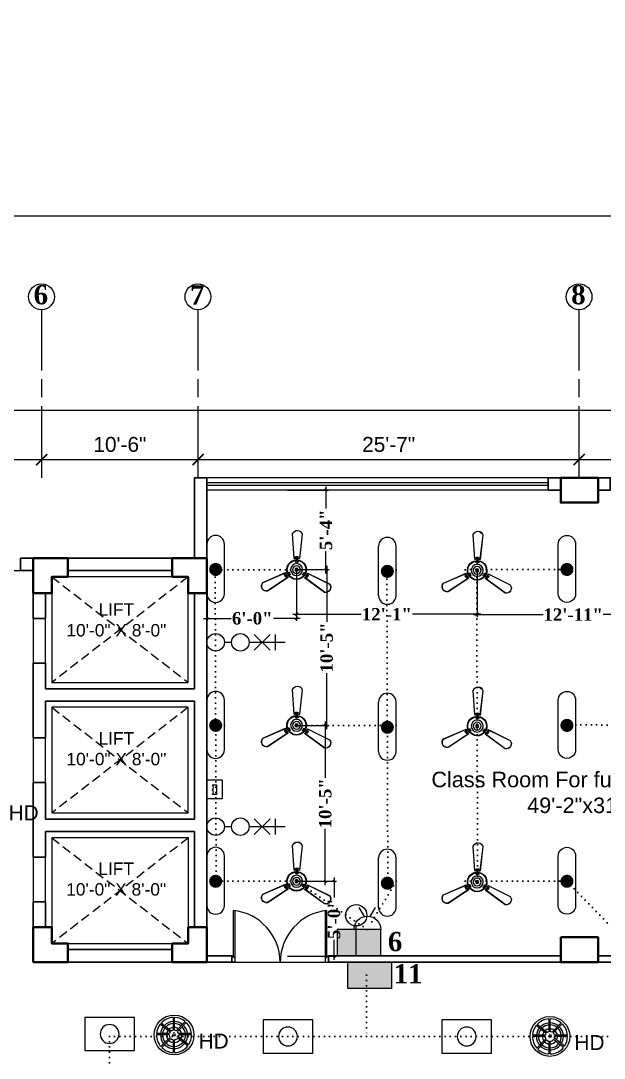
# Model space of a CAD drawing. Header units: inches. Extents: x -12 to 20935469, y -1604 to 24729220.
# Drawn here: x 20825129 to 20825599, y 24647869 to 24648704 of the extents above; entities that cross this region are included whole.
import ezdxf
from ezdxf import colors
from ezdxf.entities.mleader import LeaderData, LeaderLine
from ezdxf.math import Vec2, Vec3

# ---------------------------------------------------------------- set-up
doc = ezdxf.new("R2010")
doc.units = ezdxf.units.IN
doc.header["$LTSCALE"] = 0.03
doc.header["$MEASUREMENT"] = 0
doc.header["$PDMODE"] = 32
doc.header["$PDSIZE"] = 15
for name, pattern in [('ACAD_ISO02W100', [15, 12, -3]), ('ACAD_ISO08W100', [36, 24, -3, 6, -3]), ('DASHED2', [0.375, 0.25, -0.125]), ('DOT', [0.25, 0, -0.25])]:
    doc.linetypes.add(name, pattern=pattern)
for name, color, linetype, lineweight in [('0-elect.fixture-3 fan', 200, 'Continuous', 20), ('2', 7, 'Continuous', 9), ('CL BOX', 90, 'ACAD_ISO02W100', 0), ('column', 1, 'Continuous', 40), ('Dim Line', 252, 'Continuous', 13), ('Dimiention', 75, 'Continuous', 18), ('Door', 7, 'Continuous', 18), ('Dot', 253, 'Continuous', 0), ('E-CF', 4, 'Continuous', 30), ('Gas', 21, 'Continuous', 5), ('Grid Line', 252, 'Continuous', 18), ('line', 7, 'Continuous', 9), ('Main Wall', 7, 'Continuous', 30), ('wind.', 150, 'Continuous', 20)]:
    doc.layers.add(name, color=color, linetype=linetype, lineweight=lineweight)
for name, color, linetype in [('BL TEXT', 7, 'Continuous'), ('DIM TEXT 2025', 7, 'Continuous'), ('ELECTRICAL FITTINGS', 130, 'Continuous'), ('H', 154, 'Continuous'), ('heat detactor', 8, 'Continuous'), ('SB TEXT', 215, 'DOT'), ('TEXT', 7, 'Continuous'), ('w', 188, 'DOT')]:
    doc.layers.add(name, color=color, linetype=linetype)
doc.styles.add('2', font='swisscl.ttf')
doc.styles.add('RomanS', font='arial.ttf', dxfattribs={"height": 12})
doc.styles.get("Standard").update_dxf_attribs({"font": 'timesbd.ttf'})
doc.dimstyles.new('Aec_Arch_I', dxfattribs={"dimscale": 96, "dimtxt": 12, "dimasz": 0.09375, "dimexe": 0.125, "dimexo": 0.125, "dimgap": 0.0625, "dimtad": 1, "dimdec": 0, "dimzin": 3, "dimdsep": 46, "dimlunit": 4, "dimtxsty": 'RomanS', "dimblk1": 'ARCHTICK', "dimblk2": 'ARCHTICK', "dimsah": 1, "dimcen": 0.09375, "dimdle": 0.125, "dimadec": 0, "dimazin": 0, "dimtfac": 0.75, "dimtdec": 0, "dimtmove": 2, "dimatfit": 3, "dimldrblk": 'ARCHTICK', "dimfxl": 1, "dimfrac": 1, "dimtolj": 1, "dimtzin": 0, "dimarcsym": 0})
doc.dimstyles.new('arch grid', dxfattribs={"dimtxt": 250, "dimasz": 100, "dimexe": 10, "dimexo": 10, "dimgap": 0.09, "dimtad": 0, "dimdec": 0, "dimzin": 0, "dimdsep": 46, "dimtxsty": 'Standard', "dimblk": 'DOT', "dimcen": 50, "dimdle": 50, "dimclrd": 256, "dimclre": 256, "dimadec": 0, "dimazin": 0, "dimtfac": 1, "dimtdec": 0, "dimtofl": 0, "dimtmove": 0, "dimatfit": 3, "dimldrblk": 'DOT', "dimfxl": 200, "dimfxlon": 1, "dimtolj": 1, "dimtzin": 0, "dimlwd": -1, "dimlwe": -1, "dimarcsym": 1})
doc.dimstyles.new('Standard 8', dxfattribs={"dimtxt": 7, "dimasz": 2, "dimexe": 2, "dimexo": 2, "dimgap": 2, "dimtad": 0, "dimdec": 0, "dimzin": 3, "dimdsep": 46, "dimlunit": 4, "dimtxsty": 'Standard', "dimblk": 'OBLIQUE', "dimcen": 3, "dimdle": 3, "dimclrd": 256, "dimclre": 256, "dimclrt": 256, "dimadec": 0, "dimazin": 0, "dimtfac": 1, "dimtdec": 0, "dimtix": 1, "dimtofl": 0, "dimtmove": 0, "dimatfit": 0, "dimldrblk": 'OBLIQUE', "dimfxl": 1, "dimtolj": 1, "dimtzin": 0, "dimlwd": -1, "dimlwe": -1, "dimarcsym": 0})

# ---------------------------------------------------------------- blocks, each defined once
blk = doc.blocks.new('_Oblique')
at = {"color": 0, "linetype": 'ByBlock', "lineweight": -2}
blk.add_line((-0.5, -0.5), (0.5, 0.5), dxfattribs=at)
blk = doc.blocks.new('*D162')
at = {"layer": 'Defpoints', "color": 0, "transparency": 16777216}
for p in [(20825497.03, 24648261.27), (20825651.74, 24648261.27), (20825497.03, 24648225.7)]:
    blk.add_point(p, dxfattribs=at)
at = {"layer": 'DIM TEXT 2025', "lineweight": 0, "transparency": 16777216}
for p, q in [((20825497.03, 24648261.27), (20825497.03, 24648223.7)), ((20825651.74, 24648261.27), (20825651.74, 24648223.7)), ((20825494.03, 24648225.7), (20825550.1, 24648225.7)), ((20825654.74, 24648225.7), (20825598.66, 24648225.7))]:
    blk.add_line(p, q, dxfattribs=at)
at = {"layer": 'DIM TEXT 2025', "lineweight": 0, "transparency": 16777216, "xscale": 2, "yscale": 2, "zscale": 2, "rotation": 180}
blk.add_blockref('_Oblique', (20825497.03, 24648225.7), dxfattribs=at)
at = {"layer": 'DIM TEXT 2025', "lineweight": 0, "transparency": 16777216, "xscale": 2, "yscale": 2, "zscale": 2}
blk.add_blockref('_Oblique', (20825651.74, 24648225.7), dxfattribs=at)
at = {"layer": 'DIM TEXT 2025', "lineweight": 0, "transparency": 16777216, "insert": (20825574.38, 24648225.7), "char_height": 10, "attachment_point": 5}
blk.add_mtext('\\A1;12\'-11"', dxfattribs=at)
blk = doc.blocks.new('*D163')
at = {"layer": 'Defpoints', "color": 0, "transparency": 16777216}
for p in [(20825351.55, 24648261.85), (20825497.03, 24648261.27), (20825351.55, 24648225.99)]:
    blk.add_point(p, dxfattribs=at)
at = {"layer": 'DIM TEXT 2025', "lineweight": 0, "transparency": 16777216}
for p, q in [((20825351.55, 24648261.85), (20825351.55, 24648223.99)), ((20825497.03, 24648261.27), (20825497.03, 24648223.99)), ((20825348.55, 24648225.99), (20825403.71, 24648225.99)), ((20825500.03, 24648225.99), (20825444.87, 24648225.99))]:
    blk.add_line(p, q, dxfattribs=at)
at = {"layer": 'DIM TEXT 2025', "lineweight": 0, "transparency": 16777216, "xscale": 2, "yscale": 2, "zscale": 2, "rotation": 180}
blk.add_blockref('_Oblique', (20825351.55, 24648225.99), dxfattribs=at)
at = {"layer": 'DIM TEXT 2025', "lineweight": 0, "transparency": 16777216, "xscale": 2, "yscale": 2, "zscale": 2}
blk.add_blockref('_Oblique', (20825497.03, 24648225.99), dxfattribs=at)
at = {"layer": 'DIM TEXT 2025', "lineweight": 0, "transparency": 16777216, "insert": (20825424.29, 24648225.99), "char_height": 10, "attachment_point": 5}
blk.add_mtext('\\A1;12\'-1"', dxfattribs=at)
blk = doc.blocks.new('*D164')
at = {"layer": 'Defpoints', "color": 0, "transparency": 16777216}
for p in [(20825279.46, 24648269.1), (20825351.55, 24648261.85), (20825279.46, 24648222.62)]:
    blk.add_point(p, dxfattribs=at)
at = {"layer": 'DIM TEXT 2025', "lineweight": 0, "transparency": 16777216}
for p, q in [((20825279.46, 24648269.1), (20825279.46, 24648220.62)), ((20825351.55, 24648261.85), (20825351.55, 24648220.62)), ((20825276.46, 24648222.62), (20825298.76, 24648222.62)), ((20825354.55, 24648222.62), (20825332.94, 24648222.62))]:
    blk.add_line(p, q, dxfattribs=at)
at = {"layer": 'DIM TEXT 2025', "lineweight": 0, "transparency": 16777216, "xscale": 2, "yscale": 2, "zscale": 2, "rotation": 180}
blk.add_blockref('_Oblique', (20825279.46, 24648222.62), dxfattribs=at)
at = {"layer": 'DIM TEXT 2025', "lineweight": 0, "transparency": 16777216, "xscale": 2, "yscale": 2, "zscale": 2}
blk.add_blockref('_Oblique', (20825351.55, 24648222.62), dxfattribs=at)
at = {"layer": 'DIM TEXT 2025', "lineweight": 0, "transparency": 16777216, "insert": (20825315.85, 24648222.62), "char_height": 10, "attachment_point": 5}
blk.add_mtext('\\A1;6\'-0"', dxfattribs=at)
blk = doc.blocks.new('*D213')
at = {"layer": 'Defpoints', "color": 0, "transparency": 16777216}
for p in [(20825351.54, 24648261.89), (20825351.55, 24648136.53), (20825375.81, 24648136.53)]:
    blk.add_point(p, dxfattribs=at)
at = {"layer": 'DIM TEXT 2025', "lineweight": 0, "transparency": 16777216}
for p, q in [((20825375.81, 24648264.89), (20825375.81, 24648219.79)), ((20825351.54, 24648261.89), (20825377.81, 24648261.89)), ((20825375.81, 24648133.53), (20825375.81, 24648178.63)), ((20825351.55, 24648136.53), (20825377.81, 24648136.53))]:
    blk.add_line(p, q, dxfattribs=at)
at = {"layer": 'DIM TEXT 2025', "lineweight": 0, "transparency": 16777216, "xscale": 2, "yscale": 2, "zscale": 2}
for p, rotation in [((20825375.81, 24648261.89), 90), ((20825375.81, 24648136.53), 270)]:
    blk.add_blockref('_Oblique', p, dxfattribs=dict(at, rotation=rotation))
at = {"layer": 'DIM TEXT 2025', "lineweight": 0, "transparency": 16777216, "insert": (20825375.81, 24648199.21), "char_height": 10, "attachment_point": 5, "rotation": 90}
blk.add_mtext('\\A1;10\'-5"', dxfattribs=at)
blk = doc.blocks.new('*D214')
at = {"layer": 'Defpoints', "color": 0, "transparency": 16777216}
for p in [(20825351.55, 24648136.53), (20825351.55, 24648011.06), (20825374.68, 24648011.06)]:
    blk.add_point(p, dxfattribs=at)
at = {"layer": 'DIM TEXT 2025', "lineweight": 0, "transparency": 16777216}
for p, q in [((20825374.68, 24648139.53), (20825374.68, 24648094.37)), ((20825351.55, 24648136.53), (20825376.68, 24648136.53)), ((20825374.68, 24648008.06), (20825374.68, 24648053.22)), ((20825351.55, 24648011.06), (20825376.68, 24648011.06))]:
    blk.add_line(p, q, dxfattribs=at)
at = {"layer": 'DIM TEXT 2025', "lineweight": 0, "transparency": 16777216, "xscale": 2, "yscale": 2, "zscale": 2}
for p, rotation in [((20825374.68, 24648136.53), 90), ((20825374.68, 24648011.06), 270)]:
    blk.add_blockref('_Oblique', p, dxfattribs=dict(at, rotation=rotation))
at = {"layer": 'DIM TEXT 2025', "lineweight": 0, "transparency": 16777216, "insert": (20825374.68, 24648073.79), "char_height": 10, "attachment_point": 5, "rotation": 90}
blk.add_mtext('\\A1;10\'-5"', dxfattribs=at)
blk = doc.blocks.new('*D215')
at = {"layer": 'Defpoints', "color": 0, "transparency": 16777216}
for p in [(20825351.55, 24648011.06), (20825344.25, 24647950.8), (20825381.73, 24647950.8)]:
    blk.add_point(p, dxfattribs=at)
at = {"layer": 'DIM TEXT 2025', "lineweight": 0, "transparency": 16777216}
for p, q in [((20825381.73, 24648014.06), (20825381.73, 24647998.04)), ((20825351.55, 24648011.06), (20825383.73, 24648011.06)), ((20825381.73, 24647947.8), (20825381.73, 24647963.81)), ((20825344.25, 24647950.8), (20825383.73, 24647950.8))]:
    blk.add_line(p, q, dxfattribs=at)
at = {"layer": 'DIM TEXT 2025', "lineweight": 0, "transparency": 16777216, "xscale": 2, "yscale": 2, "zscale": 2}
for p, rotation in [((20825381.73, 24648011.06), 90), ((20825381.73, 24647950.8), 270)]:
    blk.add_blockref('_Oblique', p, dxfattribs=dict(at, rotation=rotation))
at = {"layer": 'DIM TEXT 2025', "lineweight": 0, "transparency": 16777216, "insert": (20825381.73, 24647980.93), "char_height": 10, "attachment_point": 5, "rotation": 90}
blk.add_mtext('\\A1;5\'-0"', dxfattribs=at)
blk = doc.blocks.new('*D216')
at = {"layer": 'Defpoints', "color": 0, "transparency": 16777216}
for p in [(20825344.25, 24648325.89), (20825375.25, 24648325.89), (20825351.54, 24648261.89)]:
    blk.add_point(p, dxfattribs=at)
at = {"layer": 'DIM TEXT 2025', "lineweight": 0, "transparency": 16777216}
for p, q in [((20825344.25, 24648325.89), (20825377.25, 24648325.89)), ((20825375.25, 24648328.89), (20825375.25, 24648311.01)), ((20825375.25, 24648258.89), (20825375.25, 24648276.78)), ((20825351.54, 24648261.89), (20825377.25, 24648261.89))]:
    blk.add_line(p, q, dxfattribs=at)
at = {"layer": 'DIM TEXT 2025', "lineweight": 0, "transparency": 16777216, "xscale": 2, "yscale": 2, "zscale": 2}
for p, rotation in [((20825375.25, 24648325.89), 90), ((20825375.25, 24648261.89), 270)]:
    blk.add_blockref('_Oblique', p, dxfattribs=dict(at, rotation=rotation))
at = {"layer": 'DIM TEXT 2025', "lineweight": 0, "transparency": 16777216, "insert": (20825375.25, 24648293.89), "char_height": 10, "attachment_point": 5, "rotation": 90}
blk.add_mtext('\\A1;5\'-4"', dxfattribs=at)
blk = doc.blocks.new('FDDF')
at = {"layer": 'line', "color": 6, "linetype": 'Continuous', "lineweight": 25, "ltscale": 50}
for p, q in [((7351582.6, 3307777.3), (7351582.6, 3307351.8)), ((7351732.3, 3307777.3), (7351732.3, 3307351.8))]:
    blk.add_line(p, q, dxfattribs=at)
at = {"layer": 'line', "color": 6, "linetype": 'Continuous', "lineweight": 40, "ltscale": 50, "const_width": 56.1}
blk.add_lwpolyline([(7351657.4, 3307596.9, 1), (7351657.4, 3307540.8, 1)], format="xyb", close=True, dxfattribs=at)
at = {"layer": 'line', "color": 6, "linetype": 'Continuous', "lineweight": 25, "ltscale": 50}
for centre, start, end in [((7351657.4, 3307777.3), 0, 180), ((7351657.4, 3307351.8), 180, 0)]:
    blk.add_arc(centre, 74.8, start, end, dxfattribs=at)
blk = doc.blocks.new('E-CF')
at = {"layer": '0-elect.fixture-3 fan', "color": 230, "linetype": 'ByBlock', "lineweight": 13, "ltscale": 5}
for p, q in [((-1.45, 6.53), (-2.38, 20.87)), ((-1.35, 6.55), (-2.29, 20.85)), ((3.24, 20.73), (1.65, 6.48)), ((3.34, 20.73), (1.74, 6.45)), ((-19.63, -7.46), (-6.46, -1.71)), ((-19.57, -7.54), (-6.43, -1.8)), ((-4.99, -4.44), (-16.92, -12.4)), ((-4.93, -4.51), (-16.88, -12.49)), ((16.28, -13.26), (4.71, -4.73)), ((16.32, -13.17), (4.78, -4.66)), ((6.34, -2.1), (19.2, -8.44)), ((6.37, -2.01), (19.25, -8.36))]:
    blk.add_line(p, q, dxfattribs=at)
at = {"layer": '0-elect.fixture-3 fan', "color": 232, "linetype": 'ByBlock', "lineweight": 13, "ltscale": 5}
for p, q in [((-0.33, 6.68), (-0.62, 7.28)), ((-0.29, 7.46), (-0.15, 7.2)), ((-0.02, 6.87), (0.23, 7.01)), ((0.48, 7.43), (0.62, 7.18)), ((0.63, 6.66), (0.96, 7.25)), ((-0.35, 5.43), (-0.66, 4.81)), ((-0.35, 4.97), (-0.22, 4.72)), ((0.04, 5.2), (0.29, 5.33)), ((0.42, 4.9), (0.56, 4.65)), ((0.6, 5.41), (0.87, 4.78)), ((-6.08, -2.77), (-6.75, -2.79)), ((-6.68, -3.29), (-6.53, -3.05)), ((-6.31, -3.97), (-6.16, -3.73)), ((-5.94, -3.44), (-6.18, -3.29)), ((-5.62, -3.61), (-6, -4.17)), ((-4.99, -2.18), (-4.57, -1.62)), ((-4.52, -2.55), (-4.76, -2.41)), ((-4.53, -3.01), (-3.84, -2.97)), ((-4.46, -2.08), (-4.31, -1.83)), ((-4.13, -2.78), (-3.98, -2.54)), ((4.38, -3.22), (3.69, -3.14)), ((4.03, -2.81), (3.74, -2.8)), ((4.47, -2.17), (4.18, -2.17)), ((4.47, -2.63), (4.47, -2.91)), ((4.87, -2.41), (4.49, -1.83)), ((5.44, -3.87), (5.79, -4.45)), ((6.19, -4.13), (5.9, -4.12)), ((5.94, -3.05), (6.61, -3.1)), ((5.95, -3.42), (5.94, -3.7)), ((6.6, -3.47), (6.31, -3.46))]:
    blk.add_line(p, q, dxfattribs=at)
at = {"layer": '0-elect.fixture-3 fan', "color": 5, "lineweight": 13}
blk.add_line((0, 0), (0, 0), dxfattribs=at)
at = {"layer": '0-elect.fixture-3 fan', "color": 230, "linetype": 'ByBlock', "lineweight": 13, "ltscale": 5, "extrusion": (0, 0, -1)}
for centre, major_axis, start_param, end_param in [((0.46, 19.91), (-2.12, 2.12), 5.823867, 8.359631), ((0.46, 19.91), (-2.05, 2.05), 5.830329, 8.353169), ((0, 0), (4.72, 4.72), -1.003222, -0.833722), ((0, 0), (4.72, 4.72), -0.690743, -0.521244), ((0, 0), (-4.05, 4.05), 5.068563, 7.021343), ((0, 0), (-3.85, 3.85), 5.085186, 7.003917), ((0, 0), (-4.05, 4.05), 0.879773, 2.832553), ((0, 0), (-3.85, 3.85), 0.896396, 2.815126), ((0, 0), (-4.72, 4.72), 5.068843, 5.238343), ((0, 0), (4.72, 4.72), 3.185569, 3.355068), ((0, 0), (4.05, 4.05), 1.403372, 3.356151), ((0, 0), (-3.85, 3.85), 2.990791, 4.909522), ((0, 0), (4.72, 4.72), 1.403652, 1.573151), ((0, 0), (-4.72, 4.72), 2.66197, 2.831469), ((-17.47, -9.55), (-2.12, 2.12), 3.729471, 6.265236), ((-17.47, -9.55), (-2.05, 2.05), 3.735934, 6.258773), ((17, -10.35), (-2.12, 2.12), 1.635076, 4.170841), ((17, -10.35), (2.05, 2.05), 0.070743, 2.593582)]:
    blk.add_ellipse(centre, major_axis=major_axis, ratio=1, start_param=start_param, end_param=end_param, dxfattribs=at)
at = {"layer": '0-elect.fixture-3 fan', "color": 232, "linetype": 'ByBlock', "lineweight": 13, "ltscale": 5, "extrusion": (0, 0, -1)}
for centre, major_axis, start_param, end_param in [((-0.41, 7.39), (-0.169, 0.169), 5.038692, 7.013305), ((0, 0), (5.4, 5.4), -0.840677, -0.683789), ((-0.22, 7.33), (0.101, 0.101), 3.926991, 10.210176), ((-2.18, 6.1), (-1.37, 1.37), 2.052913, 2.705807), ((0.11, 6.94), (0.101, 0.101), 3.926991, 10.210176), ((0.55, 7.31), (0.101, 0.101), 3.926991, 10.210176), ((2.58, 5.99), (1.46, 1.46), 3.643048, 4.257264), ((0.75, 7.36), (-0.169, 0.169), 0.887007, 2.86162), ((-0.44, 4.71), (0.169, 0.169), 2.26283, 4.381754), ((-0.28, 4.84), (0.101, 0.101), 3.926991, 10.210176), ((0, 0), (3.17, 3.17), -0.878763, -0.645703), ((0.17, 5.27), (0.101, 0.101), 3.926991, 10.210176), ((0.49, 4.78), (0.101, 0.101), 3.926991, 10.210176), ((0.66, 4.68), (0.169, 0.169), 0.376965, 2.49589), ((-6.75, -3.02), (0.169, 0.169), 3.505001, 5.479614), ((0, 0), (-5.4, 5.4), 4.91891, 5.075797), ((-6.6, -3.17), (0.101, 0.101), 3.926991, 10.210176), ((-6.19, -4.04), (0.169, 0.169), 1.373501, 3.348114), ((-6.24, -3.85), (0.101, 0.101), 3.926991, 10.210176), ((-6.06, -3.36), (0.101, 0.101), 3.926991, 10.210176), ((-6.47, -0.75), (1.46, 1.46), 1.548653, 2.162869), ((-4.19, -4.93), (-1.37, 1.37), 6.241703, 6.894597), ((-4.64, -2.48), (-0.101, 0.101), 5.497787, 11.780972), ((-4.38, -1.76), (-0.169, 0.169), 6.136552, 8.255476), ((-4.38, -1.96), (-0.101, 0.101), 5.497787, 11.780972), ((-4.05, -2.66), (0.101, 0.101), 3.926991, 10.210176), ((0, 0), (-3.17, 3.17), 4.880824, 5.113884), ((-3.86, -2.73), (0.169, 0.169), 0.168435, 2.287359), ((3.72, -2.9), (0.169, 0.169), 2.471361, 4.590285), ((0, 0), (-3.17, 3.17), 2.786429, 3.019489), ((3.89, -2.81), (0.101, 0.101), 3.926991, 10.210176), ((4.29, -1.97), (-0.169, 0.169), 5.928021, 8.046946), ((4.33, -2.17), (0.101, 0.101), 3.926991, 10.210176), ((4.47, -2.77), (0.101, 0.101), 3.926991, 10.210176), ((3.89, -5.22), (-1.46, 1.46), 1.025054, 1.63927), ((6.36, -1.16), (1.37, 1.37), 2.576511, 3.229406), ((6, -4.32), (-0.169, 0.169), 2.981402, 4.956015), ((5.95, -3.56), (-0.101, 0.101), 5.497787, 11.780972), ((6.05, -4.13), (0.101, 0.101), 3.926991, 10.210176), ((0, 0), (-5.4, 5.4), 2.824515, 2.981402), ((6.45, -3.47), (-0.101, 0.101), 5.497787, 11.780972), ((6.6, -3.33), (-0.169, 0.169), 0.849902, 2.824515)]:
    blk.add_ellipse(centre, major_axis=major_axis, ratio=1, start_param=start_param, end_param=end_param, dxfattribs=at)
at = {"layer": '0-elect.fixture-3 fan', "linetype": 'ByBlock', "lineweight": 13, "ltscale": 5, "extrusion": (0, 0, -1)}
blk.add_ellipse((0.01, 0.03), major_axis=(-2.47, 2.47), ratio=1, start_param=5.497787, end_param=11.780972, dxfattribs=at)
at = {"layer": '0-elect.fixture-3 fan', "color": 200, "linetype": 'ByBlock', "lineweight": 13, "ltscale": 5, "extrusion": (0, 0, -1)}
blk.add_ellipse((0, 0), major_axis=(-1.61, 1.61), ratio=1, start_param=5.497787, end_param=11.780972, dxfattribs=at)
at = {"layer": '0-elect.fixture-3 fan', "color": 190, "linetype": 'ByBlock', "lineweight": 13, "ltscale": 5, "extrusion": (0, 0, -1)}
for major_axis, start_param, end_param in [((0.666, 0.666), 3.926991, 10.210176), ((-0.461, 0.461), 5.497787, 11.780972)]:
    blk.add_ellipse((0, 0), major_axis=major_axis, ratio=1, start_param=start_param, end_param=end_param, dxfattribs=at)
blk = doc.blocks.new('bulb')
at = {"layer": 'line', "color": 4, "lineweight": 25, "ltscale": 50}
for p, q in [((20823168.7, 24658803.9), (20823168.7, 24658777.6)), ((20823168.7, 24658790.8), (20823209.9, 24658790.8))]:
    blk.add_line(p, q, dxfattribs=at)
blk.add_circle((20823224.6, 24658790.8), 14.7, dxfattribs=at)
blk = doc.blocks.new('fgftrfteter')
at = {"layer": 'Dimiention', "color": 4, "ltscale": 50}
for p, q in [((4580895, 2288123), (4580808, 2288269)), ((4580989, 2288123), (4581076, 2288269)), ((4580720, 2287906), (4581164, 2287906))]:
    blk.add_line(p, q, dxfattribs=at)
blk.add_arc((4580942, 2287906), 222, 0, 180, dxfattribs=at)
blk = doc.blocks.new('2PIN')
at = {"layer": 'H', "true_color": 0x000000, "transparency": 33554567}
h = blk.add_hatch(color=18, dxfattribs=at)
h.dxf.hatch_style = 1
h.paths.add_polyline_path([(20823027, 24658981.2), (20822972.3, 24658981.2), (20822972.3, 24658948.3), (20823027, 24658948.3)])
blk.add_lwpolyline([(20822972.3, 24658981.2), (20823027, 24658981.2), (20823027, 24658948.3), (20822972.3, 24658948.3)], close=True)
at = {"layer": '2', "color": 6, "lineweight": 25, "transparency": 33554648, "xscale": 0.07559514081214198, "yscale": 0.07559514081214198, "zscale": 0.07559514081214198}
blk.add_blockref('fgftrfteter', (20476692.1, 24486026.6), dxfattribs=at)
blk = doc.blocks.new('GGGFGFG')
at = {"layer": 'line', "color": 4, "ltscale": 50}
for p, q in [((7356688.2, 3293208.1), (7357003, 3293208.1)), ((7356688.2, 3292998.4), (7356688.2, 3293208.1)), ((7357003, 3293208.1), (7357003, 3292998.4)), ((7357003, 3292998.4), (7356688.2, 3292998.4))]:
    blk.add_line(p, q, dxfattribs=at)
blk.add_circle((7356845.6, 3293103.2), 59.6, dxfattribs=at)
blk = doc.blocks.new('ethernet port')
at = {"layer": 'ELECTRICAL FITTINGS'}
blk.add_lwpolyline([(-5056.1, -4355.3), (-4966.7, -4355.3), (-4966.7, -4426.7), (-5056.1, -4426.7)], close=True, dxfattribs=at)
blk.add_lwpolyline([(-5032, -4401.1), (-5032, -4381.4), (-4986.9, -4381.4), (-4986.9, -4401.1)], dxfattribs=at)
for centre in [(-5020.7, -4410.9), (-4998.2, -4410.9)]:
    blk.add_arc(centre, 15, 41.1385, 138.8615, dxfattribs=at)
blk = doc.blocks.new('JUJUJUKIII')
at = {"layer": 'H', "ltscale": 50, "true_color": 0x999999, "transparency": 33554556}
h = blk.add_hatch(color=253, dxfattribs=at)
h.dxf.hatch_style = 1
h.paths.add_polyline_path([(7363219.9, 3291034.2), (7363425.7, 3291034.2), (7363425.7, 3291376.7), (7363219.9, 3291376.7)])
at = {"layer": 'Dimiention', "color": 4, "ltscale": 50}
blk.add_lwpolyline([(7363219.9, 3291034.2), (7363425.7, 3291034.2), (7363425.7, 3291376.7), (7363219.9, 3291376.7)], close=True, dxfattribs=at)
blk = doc.blocks.new('gy')
at = {"layer": 'Dimiention', "color": 18, "ltscale": 50, "true_color": 0x000000}
for p, q in [((3543686.26, 5183217.13), (3543686.26, 5183211.14)), ((3543688.4, 5183217.13), (3543694.39, 5183211.14)), ((3543694.39, 5183217.13), (3543688.4, 5183211.14)), ((3543696.38, 5183214.14), (3543682.58, 5183214.14)), ((3543705.77, 5183214.14), (3543703.06, 5183214.14))]:
    blk.add_line(p, q, dxfattribs=at)
for centre in [(3543699.72, 5183214.14), (3543709.11, 5183214.14)]:
    blk.add_circle(centre, 3.34, dxfattribs=at)
blk = doc.blocks.new('_ArchTick')
at = {"color": 0, "linetype": 'ByBlock', "lineweight": 35, "const_width": 0.15}
blk.add_lwpolyline([(-0.5, -0.5), (0.5, 0.5)], dxfattribs=at)
blk = doc.blocks.new('*D340')
at = {"layer": 'Defpoints', "color": 0, "transparency": 16777216}
for p in [(20821040.22, 24639400.93), (20821236.75, 24639400.93), (20821236.75, 24639400.93)]:
    blk.add_point(p, dxfattribs=at)
at = {"layer": 'Dim Line', "color": 0, "lineweight": -2, "transparency": 16777216}
for p, q in [((20821028.22, 24639400.93), (20821248.75, 24639400.93)), ((20821040.22, 24639388.93), (20821040.22, 24639388.93)), ((20821236.75, 24639388.93), (20821236.75, 24639388.93))]:
    blk.add_line(p, q, dxfattribs=at)
at = {"layer": 'Dim Line', "color": 0, "lineweight": -2, "transparency": 16777216, "xscale": 9, "yscale": 9, "zscale": 9, "rotation": 180}
blk.add_blockref('_ArchTick', (20821040.22, 24639400.93), dxfattribs=at)
at = {"layer": 'Dim Line', "color": 0, "lineweight": -2, "transparency": 16777216, "xscale": 9, "yscale": 9, "zscale": 9}
blk.add_blockref('_ArchTick', (20821236.75, 24639400.93), dxfattribs=at)
at = {"layer": 'Dim Line', "color": 0, "transparency": 16777216, "insert": (20821138.48, 24639413.05), "char_height": 12, "attachment_point": 5, "style": 'RomanS'}
blk.add_mtext('\\A1;16\'-5"', dxfattribs=at)
blk = doc.blocks.new('*D341')
at = {"layer": 'Defpoints', "color": 0, "transparency": 16777216}
for p in [(20821236.75, 24639400.93), (20821362.75, 24639400.93), (20821362.75, 24639400.93)]:
    blk.add_point(p, dxfattribs=at)
at = {"layer": 'Dim Line', "color": 0, "lineweight": -2, "transparency": 16777216}
for p, q in [((20821224.75, 24639400.93), (20821374.75, 24639400.93)), ((20821236.75, 24639388.93), (20821236.75, 24639388.93)), ((20821362.75, 24639388.93), (20821362.75, 24639388.93))]:
    blk.add_line(p, q, dxfattribs=at)
at = {"layer": 'Dim Line', "color": 0, "lineweight": -2, "transparency": 16777216, "xscale": 9, "yscale": 9, "zscale": 9, "rotation": 180}
blk.add_blockref('_ArchTick', (20821236.75, 24639400.93), dxfattribs=at)
at = {"layer": 'Dim Line', "color": 0, "lineweight": -2, "transparency": 16777216, "xscale": 9, "yscale": 9, "zscale": 9}
blk.add_blockref('_ArchTick', (20821362.75, 24639400.93), dxfattribs=at)
at = {"layer": 'Dim Line', "color": 0, "transparency": 16777216, "insert": (20821299.75, 24639413.05), "char_height": 12, "attachment_point": 5, "style": 'RomanS'}
blk.add_mtext('\\A1;10\'-6"', dxfattribs=at)
blk = doc.blocks.new('*D342')
at = {"layer": 'Defpoints', "color": 0, "transparency": 16777216}
for p in [(20821362.75, 24639400.93), (20821669.75, 24639400.93), (20821669.75, 24639400.93)]:
    blk.add_point(p, dxfattribs=at)
at = {"layer": 'Dim Line', "color": 0, "lineweight": -2, "transparency": 16777216}
for p, q in [((20821350.75, 24639400.93), (20821681.75, 24639400.93)), ((20821362.75, 24639388.93), (20821362.75, 24639388.93)), ((20821669.75, 24639388.93), (20821669.75, 24639388.93))]:
    blk.add_line(p, q, dxfattribs=at)
at = {"layer": 'Dim Line', "color": 0, "lineweight": -2, "transparency": 16777216, "xscale": 9, "yscale": 9, "zscale": 9, "rotation": 180}
blk.add_blockref('_ArchTick', (20821362.75, 24639400.93), dxfattribs=at)
at = {"layer": 'Dim Line', "color": 0, "lineweight": -2, "transparency": 16777216, "xscale": 9, "yscale": 9, "zscale": 9}
blk.add_blockref('_ArchTick', (20821669.75, 24639400.93), dxfattribs=at)
at = {"layer": 'Dim Line', "color": 0, "transparency": 16777216, "insert": (20821516.25, 24639413.05), "char_height": 12, "attachment_point": 5, "style": 'RomanS'}
blk.add_mtext('\\A1;25\'-7"', dxfattribs=at)
blk = doc.blocks.new('*D343')
at = {"layer": 'Defpoints', "color": 0, "transparency": 16777216}
for p in [(20821669.75, 24639400.93), (20821969.75, 24639400.93), (20821969.75, 24639400.93)]:
    blk.add_point(p, dxfattribs=at)
at = {"layer": 'Dim Line', "color": 0, "lineweight": -2, "transparency": 16777216}
blk.add_line((20821657.75, 24639400.93), (20821981.75, 24639400.93), dxfattribs=at)
at = {"layer": 'Dim Line', "color": 0, "lineweight": -2, "transparency": 16777216, "xscale": 9, "yscale": 9, "zscale": 9, "rotation": 180}
blk.add_blockref('_ArchTick', (20821669.75, 24639400.93), dxfattribs=at)
at = {"layer": 'Dim Line', "color": 0, "lineweight": -2, "transparency": 16777216, "xscale": 9, "yscale": 9, "zscale": 9}
blk.add_blockref('_ArchTick', (20821969.75, 24639400.93), dxfattribs=at)
at = {"layer": 'Dim Line', "color": 0, "transparency": 16777216, "insert": (20821819.75, 24639413.05), "char_height": 12, "attachment_point": 5, "style": 'RomanS'}
blk.add_mtext('\\A1;25\'-0"', dxfattribs=at)
blk = doc.blocks.new('*D329')
at = {"layer": 'Defpoints', "color": 0, "transparency": 16777216}
for p in [(20822147.72, 24639440.57), (20820144.28, 24639433.51), (20822147.72, 24639433.51)]:
    blk.add_point(p, dxfattribs=at)
at = {"layer": 'Dim Line', "color": 0, "lineweight": -2, "transparency": 16777216}
for p, q in [((20820144.28, 24639445.51), (20820144.28, 24639452.57)), ((20822147.72, 24639445.51), (20822147.72, 24639452.57)), ((20820132.28, 24639440.57), (20822159.72, 24639440.57))]:
    blk.add_line(p, q, dxfattribs=at)
at = {"layer": 'Dim Line', "color": 0, "lineweight": -2, "transparency": 16777216, "xscale": 9, "yscale": 9, "zscale": 9, "rotation": 180}
blk.add_blockref('_ArchTick', (20820144.28, 24639440.57), dxfattribs=at)
at = {"layer": 'Dim Line', "color": 0, "lineweight": -2, "transparency": 16777216, "xscale": 9, "yscale": 9, "zscale": 9}
blk.add_blockref('_ArchTick', (20822147.72, 24639440.57), dxfattribs=at)
at = {"layer": 'Dim Line', "color": 0, "transparency": 16777216, "insert": (20821146, 24639452.7), "char_height": 12, "attachment_point": 5, "style": 'RomanS'}
blk.add_mtext('\\A1;166\'-11"', dxfattribs=at)
blk = doc.blocks.new('heat detaCTOR')
for p, q in [((20826804.72, 24664323.99), (20826796.69, 24664330.35)), ((20826805.53, 24664324.77), (20826797.4, 24664331.19)), ((20826806.99, 24664335.71), (20826806.99, 24664325.41)), ((20826808.1, 24664325.48), (20826808.1, 24664335.73)), ((20826809.56, 24664325.06), (20826816.75, 24664332.51)), ((20826810.46, 24664324.4), (20826817.58, 24664331.78)), ((20826803.91, 24664321.62), (20826793.66, 24664321.62)), ((20826804.07, 24664322.73), (20826793.7, 24664322.73)), ((20826819.48, 24664313.72), (20826811.36, 24664320.16)), ((20826821.85, 24664322.73), (20826811.48, 24664322.73)), ((20826821.9, 24664321.62), (20826811.65, 24664321.62)), ((20826804.41, 24664319.72), (20826797.2, 24664312.27)), ((20826805.09, 24664318.84), (20826797.97, 24664311.46)), ((20826806.99, 24664317.83), (20826806.99, 24664307.52)), ((20826808.1, 24664307.5), (20826808.1, 24664317.77)), ((20826818.83, 24664312.83), (20826810.79, 24664319.19))]:
    blk.add_line(p, q)
at = {"layer": 'heat detactor'}
for radius in [16.02, 0.961]:
    blk.add_circle((20826807.78, 24664321.62), radius, dxfattribs=at)
at = {"layer": 'heat detactor', "ltscale": 50}
for radius, start, end in [(14.12, 141.78747, 175.47949), (14.12, 93.18051, 137.28954), (9.26, 95.40816, 134.24025), (14.12, 50.52278, 88.68504), (9.26, 53.66859, 87.7533), (9.26, 7.66914, 45.99957), (14.12, 4.52051, 46.02441), (14.12, 179.97791, 221.50422), (9.26, 180, 218.35841), (9.26, 141.90716, 172.33086), (6.08, 180, 215.54423), (6.08, 142.0004, 169.51141), (6.08, 97.38665, 131.51755), (3.87, 180, 209.44306), (3.87, 142.20041, 163.36573), (3.87, 101.66393, 125.58928), (1.65, 78.65512, 101.31836), (6.08, 56.48277, 86.93464), (3.87, 62.6166, 85.17626), (1.65, 42.04035, 45.94363), (3.87, 16.63427, 45.98363), (3.87, 337.71284, 0), (6.08, 10.48859, 45.9945), (6.08, 331.78457, 0), (9.26, 329.06186, 0), (14.12, 326.01258, 0.02209), (9.26, 226.02742, 264.59184), (6.08, 226.03249, 262.61335), (3.87, 226.04337, 258.33607), (3.87, 274.82374, 321.10171), (6.08, 273.06536, 321.30172), (14.12, 271.31496, 321.51464), (9.26, 272.2467, 321.39496), (14.12, 226.00259, 266.81949)]:
    blk.add_arc((20826807.78, 24664321.62), radius, start, end, dxfattribs=at)
at = {"layer": 'heat detactor'}
for start, end in [(141.8685, 173.49395), (94.58991, 135.36381), (52.50765, 88.09257), (6.50605, 46.00168), (180, 219.51935), (327.93831, 0), (226.02532, 265.41009), (271.90743, 321.43362)]:
    blk.add_arc((20826807.78, 24664321.62), 10.91, start, end, dxfattribs=at)
at = {"insert": (20826827.55, 24664322.73), "char_height": 12, "attachment_point": 1, "style": 'RomanS'}
blk.add_mtext_dynamic_manual_height_columns('HD', width=23.193, gutter_width=60, heights=[0], dxfattribs=at)
blk = doc.blocks.new('*D363')
at = {"ltscale": 50, "transparency": 16777216}
for p, q in [((3479.24, 24649574.13), (3479.24, 24649400.75)), ((3479.42, 24649524.13), (3469.24, 24649524.13)), ((3479.42, 24649400.75), (3469.24, 24649400.75)), ((3479.24, 24649400.75), (3479.24, 8350.74))]:
    blk.add_line(p, q, dxfattribs=at)
at = {"layer": 'Defpoints', "color": 0, "ltscale": 50, "transparency": 16777216}
for p in [(20846678.15, 24649524.13), (3479.24, 24649400.75), (20846678.15, 24649400.75)]:
    blk.add_point(p, dxfattribs=at)
at = {"ltscale": 50, "transparency": 16777216, "xscale": 100, "yscale": 100, "zscale": 100}
for p, rotation in [((3479.24, 24649524.13), 90), ((3479.24, 24649400.75), 270)]:
    blk.add_blockref('_Oblique', p, dxfattribs=dict(at, rotation=rotation))
at = {"color": 0, "ltscale": 50, "transparency": 16777216, "insert": (3479.24, 3397.61), "char_height": 250, "attachment_point": 5, "rotation": 90}
blk.add_mtext('\\A1;{\\H8.57143x;300mm}', dxfattribs=at)
blk = doc.blocks.new('_Dot')
at = {"color": 0, "linetype": 'ByBlock', "lineweight": -2}
blk.add_line((-0.5, 0), (-1, 0), dxfattribs=at)
at = {"color": 0, "linetype": 'ByBlock', "const_width": 0.5}
blk.add_lwpolyline([(-0.25, 0, 1), (0.25, 0, 1)], format="xyb", close=True, dxfattribs=at)
blk = doc.blocks.new('GRID')
at = {"layer": 'Grid Line', "color": 252, "linetype": 'ACAD_ISO08W100', "lineweight": 9, "ltscale": 80, "true_color": 0x939598}
for p, q in [((20821236.75, 24639386.33), (20821236.75, 24639521.54)), ((20821362.75, 24639386.33), (20821362.75, 24639521.55)), ((20821669.75, 24639386.33), (20821669.75, 24639521.55))]:
    blk.add_line(p, q, dxfattribs=at)
at = {"layer": 'TEXT'}
for centre in [(20821236.61, 24639531.96), (20821362.61, 24639531.97), (20821669.61, 24639531.97)]:
    blk.add_circle(centre, 10.42, dxfattribs=at)
at = {"layer": 'TEXT', "char_height": 15.435, "width": 227.4581, "attachment_point": 8, "rotation": 0}
for s, insert in [('\\A1;6', (20821236.09, 24639525.66)), ('\\A1;7', (20821362.1, 24639525.67)), ('\\A1;8', (20821669.09, 24639525.67))]:
    blk.add_mtext(s, dxfattribs=dict(at, insert=insert))
at = {"layer": 'Dim Line'}
for base, p1, p2, picture, middle in [((20822147.72, 24639440.57), (20820144.28, 24639433.51), (20822147.72, 24639433.51), '*D329', (20821146, 24639452.7)), ((20821236.75, 24639400.93), (20821040.22, 24639400.93), (20821236.75, 24639400.93), '*D340', (20821138.48, 24639413.05)), ((20821362.75, 24639400.93), (20821236.75, 24639400.93), (20821362.75, 24639400.93), '*D341', (20821299.75, 24639413.05)), ((20821669.75, 24639400.93), (20821362.75, 24639400.93), (20821669.75, 24639400.93), '*D342', (20821516.25, 24639413.05)), ((20821969.75, 24639400.93), (20821669.75, 24639400.93), (20821969.75, 24639400.93), '*D343', (20821819.75, 24639413.05))]:
    dim = blk.add_linear_dim(base=base, p1=p1, p2=p2, dimstyle='Aec_Arch_I', dxfattribs=at)
    dim.commit()
    dim.dimension.update_dxf_attribs({"geometry": picture, "text_midpoint": middle})

msp = doc.modelspace()

# ---------------------------------------------------------------- linework, layer by layer
at = {"layer": 'column', "lineweight": 40, "ltscale": 20}
for points in [[(20825564.37, 24648335.89), (20825564.37, 24648315.89), (20825594.37, 24648315.89), (20825594.37, 24648335.89)], [(20825564.37, 24647966.02), (20825564.37, 24647946.02), (20825594.37, 24647946.02), (20825594.37, 24647966.02)]]:
    msp.add_lwpolyline(points, close=True, dxfattribs=at)
for points in [[(20825139.37, 24648271.06), (20825167.37, 24648271.06), (20825167.37, 24648256.06), (20825154.37, 24648256.06), (20825154.37, 24648243.06), (20825139.37, 24648243.06), (20825139.37, 24648271.06)], [(20825279.37, 24648271.06), (20825251.37, 24648271.06), (20825251.37, 24648256.06), (20825264.37, 24648256.06), (20825264.37, 24648243.06), (20825279.37, 24648243.06), (20825279.37, 24648271.06)], [(20825139.37, 24647946.02), (20825167.37, 24647946.02), (20825167.37, 24647961.02), (20825154.37, 24647961.02), (20825154.37, 24647974.02), (20825139.37, 24647974.02), (20825139.37, 24647946.02)], [(20825279.37, 24647946.02), (20825251.37, 24647946.02), (20825251.37, 24647961.02), (20825264.37, 24647961.02), (20825264.37, 24647974.02), (20825279.37, 24647974.02), (20825279.37, 24647946.02)]]:
    msp.add_lwpolyline(points, dxfattribs=at)
at = {"layer": 'Defpoints'}
msp.add_lwpolyline([(20823799.25, 24648546.76), (20826238.11, 24648546.76), (20826238.11, 24647088.23), (20823799.25, 24647088.23)], close=True, dxfattribs=at)
at = {"layer": 'Door'}
for p, q in [((20825300.67, 24647949.76), (20825300.67, 24647987.64)), ((20825301.97, 24647946.04), (20825301.97, 24647987.62)), ((20825374.77, 24647946.04), (20825374.77, 24647987.62)), ((20825376.07, 24647949.76), (20825376.07, 24647987.64)), ((20825300.67, 24647951.06), (20825299.37, 24647951.06)), ((20825301.97, 24647946.04), (20825299.37, 24647946.04)), ((20825301.97, 24647949.76), (20825300.67, 24647949.76)), ((20825374.77, 24647949.76), (20825376.07, 24647949.76)), ((20825374.77, 24647946.04), (20825377.37, 24647946.04)), ((20825376.07, 24647951.06), (20825377.37, 24647951.06))]:
    msp.add_line(p, q, dxfattribs=at)
for centre, start, end in [((20825296.09, 24647945.61), 0.59063, 83.77826), ((20825380.65, 24647945.61), 96.22174, 179.40937)]:
    msp.add_arc(centre, 42.28, start, end, dxfattribs=at)
at = {"layer": 'Dot', "linetype": 'DASHED2', "lineweight": 0, "ltscale": 1000}
for points in [[(20825154.31, 24648256.06), (20825264.37, 24648171.07), (20825264.37, 24648256.06), (20825154.31, 24648171.07)], [(20825154.31, 24648151.07), (20825264.37, 24648066.07), (20825264.37, 24648151.07), (20825154.31, 24648066.07)], [(20825154.37, 24648046.06), (20825264.43, 24647960.89), (20825264.43, 24648046.07), (20825154.37, 24647960.89)]]:
    msp.add_lwpolyline(points, dxfattribs=at)
at = {"layer": 'Gas', "color": 0, "lineweight": 5}
for points in [[(20825154.31, 24648171.07), (20825264.37, 24648171.07), (20825264.37, 24648256.06), (20825154.31, 24648256.06)], [(20825154.31, 24648066.07), (20825264.37, 24648066.07), (20825264.37, 24648151.07), (20825154.31, 24648151.07)], [(20825154.37, 24647960.89), (20825264.43, 24647960.89), (20825264.43, 24648046.07), (20825154.37, 24648046.06)]]:
    msp.add_lwpolyline(points, close=True, dxfattribs=at)
at = {"layer": 'Main Wall', "lineweight": 30}
for p, q in [((20825269.37, 24648335.89), (20825279.37, 24648335.89)), ((20825269.37, 24648335.89), (20825269.37, 24648271.06)), ((20825279.37, 24647974.02), (20825279.37, 24648335.89)), ((20825564.25, 24648335.89), (20825554.25, 24648335.89)), ((20825554.25, 24648335.89), (20825554.25, 24648325.89)), ((20825554.25, 24648325.89), (20825564.25, 24648325.89)), ((20825167.37, 24648271.06), (20825251.37, 24648271.06)), ((20825167.37, 24648261.06), (20825251.37, 24648261.06)), ((20825139.37, 24648222.57), (20825149.37, 24648222.57)), ((20825139.37, 24648186.57), (20825149.37, 24648186.57)), ((20825149.37, 24648166.07), (20825269.37, 24648166.07)), ((20825149.37, 24648156.07), (20825269.37, 24648156.07)), ((20825139.37, 24648126.57), (20825149.37, 24648126.57)), ((20825149.37, 24648090.57), (20825139.37, 24648090.57)), ((20825149.37, 24648061.07), (20825269.37, 24648061.07)), ((20825149.37, 24648051.07), (20825269.37, 24648051.07)), ((20825149.37, 24648030.55), (20825139.37, 24648030.55)), ((20825149.37, 24647994.55), (20825139.37, 24647994.55)), ((20825167.37, 24647946.02), (20825251.37, 24647946.02)), ((20825299.37, 24647951.04), (20825279.37, 24647951.04)), ((20825299.37, 24647946.04), (20825279.37, 24647946.04)), ((20825299.37, 24647946.04), (20825299.37, 24647951.04)), ((20825564.37, 24647951.04), (20825377.37, 24647951.04)), ((20825377.37, 24647946.04), (20825377.37, 24647951.04)), ((20825564.37, 24647946.04), (20825377.37, 24647946.04)), ((20825776.77, 24647951.04), (20825594.37, 24647951.04)), ((20825776.77, 24647946.04), (20825594.37, 24647946.04))]:
    msp.add_line(p, q, dxfattribs=at)
for points in [[(20825594.25, 24648335.89), (20825604.25, 24648335.89), (20825604.25, 24648325.9), (20825594.25, 24648325.9)], [(20825139.25, 24648271.06), (20825129.25, 24648271.06), (20825129.25, 24648261.06), (20825139.25, 24648261.06)], [(20825139.37, 24648243.06), (20825139.37, 24648222.57)], [(20825149.37, 24648243.06), (20825149.37, 24648222.57)], [(20825269.37, 24648166.07), (20825269.37, 24648243.06)], [(20825139.37, 24648186.57), (20825139.37, 24648126.57)], [(20825149.37, 24648186.57), (20825149.37, 24648166.07)], [(20825149.37, 24648156.07), (20825149.37, 24648126.57)], [(20825269.37, 24648061.07), (20825269.37, 24648156.07)], [(20825139.37, 24648090.57), (20825139.37, 24648030.55)], [(20825149.37, 24648090.57), (20825149.37, 24648061.07)], [(20825149.37, 24648051.07), (20825149.37, 24648030.55)], [(20825269.37, 24647974.02), (20825269.37, 24648051.07)], [(20825139.37, 24647994.55), (20825139.37, 24647974.02), (20825139.37, 24647974.02)], [(20825149.37, 24647994.55), (20825149.37, 24647974.02)], [(20825167.37, 24647956.02), (20825251.37, 24647956.02)]]:
    msp.add_lwpolyline(points, dxfattribs=at)
at = {"layer": 'Main Wall', "lineweight": 13}
for points in [[(20825139.37, 24648186.57), (20825149.37, 24648186.57), (20825149.37, 24648222.57), (20825139.37, 24648222.57)], [(20825139.37, 24648090.57), (20825149.37, 24648090.57), (20825149.37, 24648126.57), (20825139.37, 24648126.57)], [(20825139.37, 24647994.55), (20825149.37, 24647994.55), (20825149.37, 24648030.55), (20825139.37, 24648030.55)]]:
    msp.add_lwpolyline(points, close=True, dxfattribs=at)
at = {"layer": 'w', "linetype": 'DOT', "lineweight": 30, "ltscale": 550, "transparency": 33554661}
for p, q in [((20825286.79, 24648010.73), (20825286.01, 24648262.31)), ((20825359.45, 24648261.85), (20825289.02, 24648261.85)), ((20825431.69, 24648261.85), (20825417.67, 24648261.85)), ((20825425.07, 24648009.21), (20825424.29, 24648260.79)), ((20825487.38, 24648261.85), (20825569.37, 24648262.03)), ((20825497.42, 24648010.73), (20825496.64, 24648262.31)), ((20825293.41, 24648136.53), (20825289.03, 24648136.53)), ((20825431.69, 24648136.53), (20825343.66, 24648136.53)), ((20825576.38, 24648136.92), (20825661.38, 24648136.53)), ((20825359.45, 24648011.06), (20825283.77, 24648011.06)), ((20825408.62, 24647972.17), (20825351.54, 24648011.09)), ((20825431.69, 24648011.06), (20825408.62, 24647972.17)), ((20825487.38, 24648011.06), (20825569.37, 24648011.04)), ((20825569.37, 24648011.04), (20825607.22, 24647972.17)), ((20825407.96, 24647935.46), (20825407.96, 24647886.18)), ((20825200.74, 24647886.18), (20825200.89, 24647761.27)), ((20825200.74, 24647886.18), (20825920.63, 24647886.18))]:
    msp.add_line(p, q, dxfattribs=at)
at = {"layer": 'wind.', "lineweight": 5}
for p, q in [((20825554.25, 24648335.89), (20825279.25, 24648335.89)), ((20825279.25, 24648331.9), (20825554.25, 24648331.99)), ((20825279.25, 24648329.9), (20825554.25, 24648329.99)), ((20825554.25, 24648325.89), (20825279.25, 24648325.89))]:
    msp.add_line(p, q, dxfattribs=at)
at = {"layer": 'wind.'}
msp.add_line((20824969.72, 24648261.06), (20825139.25, 24648261.06), dxfattribs=at)
at = {"layer": 'wind.', "lineweight": 5}
msp.add_lwpolyline([(20824137.87, 24647826.02), (20824137.87, 24647946.34), (20824959.72, 24647946.02), (20824959.72, 24648260.89), (20825139.37, 24648261.06), (20825139.37, 24647946.02), (20825973.25, 24647946.02), (20825973.25, 24647826.02), (20825262.5, 24647826.02), (20825262.5, 24647684.87), (20824959.72, 24647684.87), (20824959.72, 24647826.01)], close=True, dxfattribs=at)

# ---------------------------------------------------------------- block references
msp.add_blockref('GRID', (3909.5, 8949.55))
for name, p, xscale, yscale, zscale, rotation in [('2PIN', (34213940.71, 8793017), -0.6429687876420657, 0.6429687876420657, 0.6429687876420657, 2.205941029842506e-07), ('bulb', (35220584.25, 12491906.55), 0.5837749611745884, 0.5837749611745884, 0.5837749611745884, 90.00000004090228)]:
    msp.add_blockref(name, p, dxfattribs=dict(xscale=xscale, yscale=yscale, zscale=zscale, rotation=rotation))
at = {"layer": 'BL TEXT', "xscale": 0.1718153874953252, "yscale": 0.1718153874953252, "zscale": 0.1718153874953252, "rotation": 269.999864243838}
msp.add_blockref('ethernet port', (20826039.94, 24647223.98), dxfattribs=at)
at = {"layer": 'CL BOX', "color": 5, "transparency": 33554457, "xscale": -0.127552882082143, "yscale": 0.127552882082143, "zscale": 0.127552882082143, "rotation": 359.9998993550784}
for p in [(21763587.07, 24227841.72), (21763730.75, 24227839.72), (21763874.75, 24227839.72)]:
    msp.add_blockref('GGGFGFG', p, dxfattribs=at)
at = {"layer": 'Dimiention', "xscale": 2.112111447955701, "yscale": 2.112111447955701, "zscale": 2.112111447955701, "rotation": 180}
for p in [(28309995, 35595729.33), (28309995, 35595580.98)]:
    msp.add_blockref('gy', p, dxfattribs=at)
at = {"layer": 'E-CF', "xscale": 1.378879578969062, "yscale": 1.378879578969062, "zscale": 1.378879578969062, "rotation": 0.0001360592681479923}
for p in [(20825351.55, 24648261.85), (20825497.03, 24648261.27), (20825351.55, 24648136.53), (20825497.03, 24648135.95), (20825351.55, 24648011.06), (20825497.03, 24648010.47)]:
    msp.add_blockref('E-CF', p, dxfattribs=at)
at = {"layer": 'heat detactor'}
for p in [(-1707.98, -16250.58), (-1554.93, -16434.27), (-1252.15, -16435.44)]:
    msp.add_blockref('heat detaCTOR', p, dxfattribs=at)
at = {"layer": 'line', "color": 5}
for p, xscale, yscale, zscale, rotation in [((21514111.46, 24958171.84), 0.09369666655797601, 0.09369666655797601, 0.09369666655797601, 180.000136069644), ((21514249.74, 24958170.32), 0.09369666655797601, 0.09369666655797601, 0.09369666655797601, 180.000136069644), ((20136743.57, 24958170.21), -0.09369666655797602, 0.09369666655797602, 0.09369666655797602, 179.9999999896241), ((21514111.46, 24958046.33), 0.09369666655797601, 0.09369666655797601, 0.09369666655797601, 180.000136069644), ((21514249.74, 24958044.81), 0.09369666655797601, 0.09369666655797601, 0.09369666655797601, 180.000136069644), ((20136743.57, 24958044.7), -0.09369666655797602, 0.09369666655797602, 0.09369666655797602, 179.9999999896241), ((21514111.46, 24957920.85), 0.09369666655797601, 0.09369666655797601, 0.09369666655797601, 180.000136069644), ((20136743.57, 24957919.22), -0.09369666655797602, 0.09369666655797602, 0.09369666655797602, 179.9999999896241), ((21514249.74, 24957919.33), 0.09369666655797601, 0.09369666655797601, 0.09369666655797601, 180.000136069644)]:
    msp.add_blockref('FDDF', p, dxfattribs=dict(at, xscale=xscale, yscale=yscale, zscale=zscale, rotation=rotation))
at = {"layer": 'line', "color": 5, "lineweight": 0, "transparency": 33554457, "xscale": -0.1026830631760966, "yscale": 0.1026830631760966, "zscale": 0.1026830631760966, "rotation": 90.00000022059409}
msp.add_blockref('JUJUJUKIII', (21163361.38, 25404024), dxfattribs=at)

# ---------------------------------------------------------------- texts
at = {"layer": 'SB TEXT', "char_height": 15.435, "width": 227.4581, "attachment_point": 8, "rotation": 0}
for s, insert in [('\\A1;6', (20825430.93, 24647954.6)), ('\\A1;11', (20825441.39, 24647928.89))]:
    msp.add_mtext(s, dxfattribs=dict(at, insert=insert))
at = {"layer": 'TEXT', "color": 30, "lineweight": 5, "ltscale": 20, "attachment_point": 2, "style": '2'}
for s, width, gutter_width, insert, char_height in [('\\pxsm1;{\\fArial|b0|i0|c0|p34;\\C0;LIFT\\P10\'-0" X 8\'-0" }', 235.5919, 0.75, (20825206.4, 24648234.78), 10), ('\\pxsm1;{\\fArial|b0|i0|c0|p34;\\C0;LIFT\\P10\'-0" X 8\'-0" }', 235.5919, 0.75, (20825206.43, 24648131.09), 10), ('\\pxsm1;{\\fArial|b0|i0|c0|p34;\\C0;Class Room For future Provision\\P49\'-2"x31\'-3"}', 289.4828, 0.5, (20825586.04, 24648099.22), 12.4758), ('\\pxsm1;{\\fArial|b0|i0|c0|p34;\\C0;LIFT\\P10\'-0" X 8\'-0" }', 235.5919, 0.75, (20825206.22, 24648026.2), 10)]:
    msp.add_mtext_dynamic_manual_height_columns(s, width=width, gutter_width=gutter_width, heights=[0], dxfattribs=dict(at, insert=insert, char_height=char_height))

# ---------------------------------------------------------------- dimensions: what is measured, and where the dimension line sits
at = {"ltscale": 50}
dim = msp.add_linear_dim(base=(3479.24, 24649400.75), p1=(20846678.15, 24649524.13), p2=(20846678.15, 24649400.75), angle=90, text='{\\H8.57143x;300mm}', dimstyle='arch grid', override={"dimblk1": 'Oblique', "dimblk2": 'Oblique', "dimsah": 1, "dimfxl": 0.18}, dxfattribs=at)
dim.commit()
dim.dimension.update_dxf_attribs({"geometry": '*D363', "text_midpoint": (3479.24, 3397.61), "dimtype": 160})
at = {"layer": 'DIM TEXT 2025', "lineweight": 0}
for base, p1, p2, angle, picture, middle in [((20825375.25, 24648325.89), (20825351.54, 24648261.89), (20825344.25, 24648325.89), 90, '*D216', (20825375.25, 24648293.89)), ((20825375.81, 24648136.53), (20825351.54, 24648261.89), (20825351.55, 24648136.53), 90, '*D213', (20825375.81, 24648199.21)), ((20825351.55, 24648225.99), (20825497.03, 24648261.27), (20825351.55, 24648261.85), 180, '*D163', (20825424.29, 24648225.99)), ((20825497.03, 24648225.7), (20825651.74, 24648261.27), (20825497.03, 24648261.27), 180, '*D162', (20825574.38, 24648225.7)), ((20825374.68, 24648011.06), (20825351.55, 24648136.53), (20825351.55, 24648011.06), 90, '*D214', (20825374.68, 24648073.79)), ((20825381.73, 24647950.8), (20825351.55, 24648011.06), (20825344.25, 24647950.8), 90, '*D215', (20825381.73, 24647980.93))]:
    dim = msp.add_linear_dim(base=base, p1=p1, p2=p2, angle=angle, dimstyle='Standard 8', override={"dimtxt": 10, "dimexo": 0, "dimlwd": 0, "dimlwe": 0}, dxfattribs=at)
    dim.commit()
    dim.dimension.update_dxf_attribs({"geometry": picture, "text_midpoint": middle})
dim = msp.add_linear_dim(base=(20825279.46, 24648222.62), p1=(20825351.55, 24648261.85), p2=(20825279.46, 24648269.1), dimstyle='Standard 8', override={"dimtxt": 10, "dimexo": 0, "dimlwd": 0, "dimlwe": 0}, dxfattribs=at)
dim.commit()
dim.dimension.update_dxf_attribs({"geometry": '*D164', "text_midpoint": (20825315.85, 24648222.62), "dimtype": 160})

# ---------------------------------------------------------------- leaders
at = {"layer": 'TEXT', "lineweight": 5, "ltscale": 20}
ml = msp.add_multileader_mtext('Standard', dxfattribs=at)
ml.set_content('{\\fArial|b0|i0|c0|p34; Fire Duct}', color=256)
ml.set_leader_properties()
ml.build(insert=Vec2(0, 0))
ml.multileader.update_dxf_attribs({"text_right_attachment_type": 6, "dogleg_length": 0.36, "arrow_head_size": 10})
ctx = ml.context
ctx.base_point, ctx.char_height, ctx.arrow_head_size, ctx.landing_gap_size, ctx.plane_origin = Vec3(20824934.64, 24647910.46), 10, 10, 0.09, Vec3(20824912.15, 24647958.32)
ctx.right_attachment = 6
notes = []
notes.append((ctx, [(0, (1, 1, 0), (20824912.15, 24647910.46), (1, 0), 22.49, [(0, [(20824912.15, 24647958.32)], 0, [])])]))
ctx.mtext.insert, ctx.mtext.width, ctx.mtext.defined_height, ctx.mtext.flow_direction = Vec3(20824934.73, 24647915.54), 232.7041, 29.78, 5
for ctx, leaders in notes:
    for number, flags, end, landing, length, lines in leaders:
        leader = LeaderData()
        leader.index, (leader.has_last_leader_line, leader.has_dogleg_vector, leader.attachment_direction) = number, flags
        leader.last_leader_point, leader.dogleg_vector, leader.dogleg_length = Vec3(end), Vec3(landing), length
        for number, points, colour, breaks in lines:
            line = LeaderLine()
            line.index, line.vertices, line.color, line.breaks = number, Vec3.list(points), colors.encode_raw_color(colour), breaks
            leader.lines.append(line)
        ctx.leaders.append(leader)

doc.saveas('drawing.dxf')
